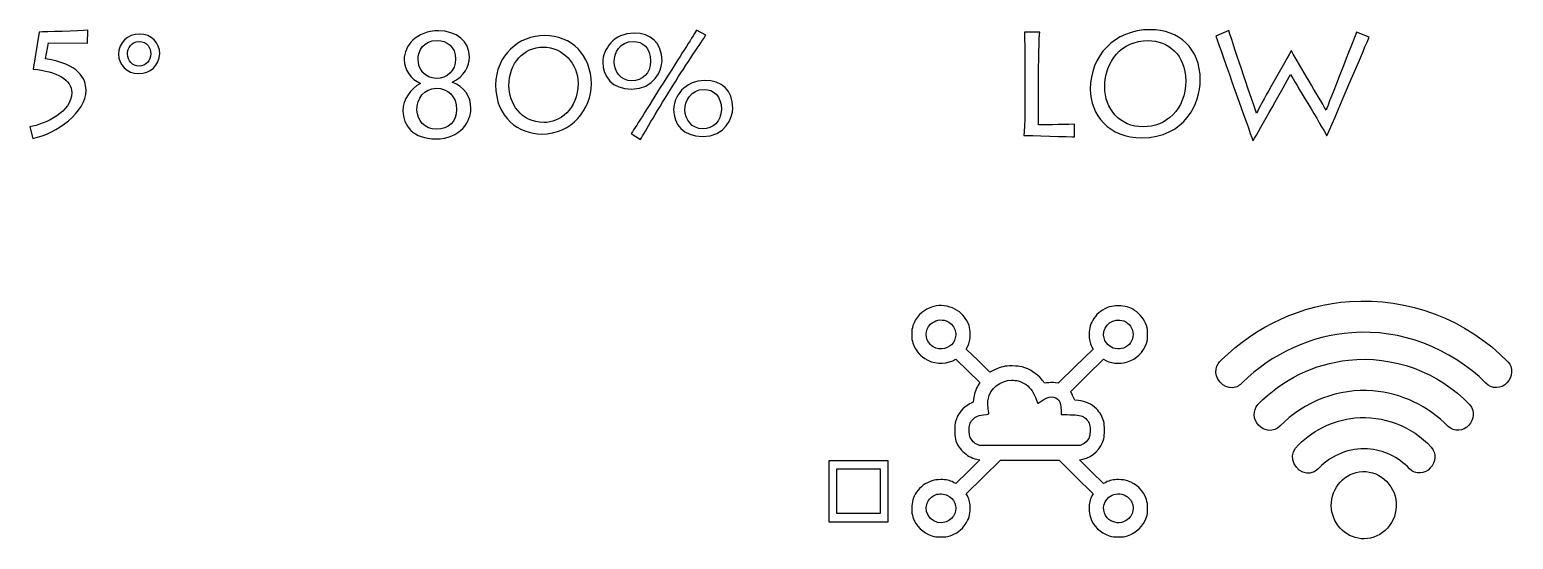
# Model space of a CAD drawing. Extents: x 40 to 368, y 40 to 392.
# Drawn here: x 215 to 367.9, y 39.9 to 92.5 of the extents above; entities that cross this region are included whole.
import ezdxf

# ---------------------------------------------------------------- set-up
doc = ezdxf.new("R2010")
doc.units = 0
doc.layers.add('Layer_1', color=7, linetype='CONTINUOUS')

msp = doc.modelspace()

# ---------------------------------------------------------------- linework, layer by layer
at = {"layer": 'Layer_1', "color": 7}
for points in [[(215.990808, 92.217145), (215.354203, 88.397085)], [(216.937975, 91.10613), (220.959512, 91.075693), (220.975031, 92.399778)], [(226.301347, 92.019292), (226.285828, 92.019292)], [(284.677191, 91.89273), (283.698979, 92.425406)], [(319.086371, 92.222039), (317.502599, 92.222039)], [(338.573704, 92.374235), (337.222839, 91.811117)], [(353.029505, 91.689363), (351.725222, 92.222039)], [(216.64296, 89.462439), (216.937975, 91.10613)], [(226.254766, 91.243105), (226.270284, 91.243105)], [(345.01748, 90.273963), (344.986428, 90.273963)], [(317.564707, 88.021496), (317.564707, 85.997322)], [(318.962153, 82.664282), (318.962153, 86.97136)], [(322.657619, 81.416292), (322.657619, 82.725158)], [(214.997077, 82.446313), (215.338677, 81.259203)], [(276.991239, 81.771854), (277.938399, 81.132641)], [(341.058051, 81.035809), (341.089106, 81.035809)], [(348.650839, 81.553267), (348.681894, 81.553267)], [(314.433991, 57.407253), (313.943707, 57.16928), (312.730025, 58.358902), (311.516342, 59.548524), (311.635379, 59.777017)], [(324.457909, 59.777017), (324.576946, 59.548524), (322.773038, 57.784995), (320.973841, 56.026085), (320.697824, 56.077375)], [(310.140471, 58.35404), (310.449968, 58.494053), (311.673322, 57.294951), (312.896677, 56.096092), (312.734737, 55.834783)], [(322.34004, 55.023147), (322.240099, 55.158298), (323.944065, 56.828485), (325.648032, 58.498672), (325.881146, 58.381994)], [(312.253876, 54.388471), (312.225357, 54.075873), (311.863534, 53.894051)], [(323.072862, 54.234603), (322.696903, 54.267175), (322.568443, 54.575154)], [(321.283338, 53.231421), (321.283338, 52.797527), (321.701952, 52.797527)], [(323.472629, 49.709225), (323.258362, 49.602028), (318.070327, 49.602028), (312.882293, 49.602028), (312.663314, 49.699988)], [(312.58718, 48.193149), (312.915524, 48.118525), (311.678034, 46.905567), (310.445256, 45.697228), (310.212142, 45.813905)], [(311.634883, 44.418639), (311.515846, 44.647132), (313.27214, 46.368608), (315.023721, 48.085466), (318.04652, 48.085466), (321.069071, 48.085466), (322.820653, 46.368608), (324.576946, 44.647132), (324.457909, 44.418639)], [(325.881146, 45.813419), (325.648032, 45.696741), (324.410542, 46.909699), (323.177516, 48.118281), (323.520244, 48.202386)]]:
    msp.add_lwpolyline(points, dxfattribs=at)
for points in [[(227.481404, 89.979899)], [(228.397526, 90.010336)], [(255.019316, 89.396754)], [(277.05335, 87.189948)], [(277.022294, 86.337662)], [(267.984993, 82.898085)], [(256.851522, 81.208736)], [(256.929159, 82.197996)], [(267.767611, 81.710975)], [(284.320067, 81.452248)], [(284.35112, 82.243654)], [(329.605061, 81.324976)], [(329.744806, 82.45121)], [(351.044579, 64.451079)], [(308.422121, 63.994658)], [(309.455016, 62.450386)], [(327.742093, 62.445767)], [(350.897283, 58.411131)], [(316.851933, 56.273295)], [(351.571103, 52.451683)], [(297.363543, 48.04689), (297.363543, 41.73837), (303.458589, 41.73837), (303.458589, 48.04689)], [(302.633218, 42.592649), (298.188914, 42.592649), (298.188914, 47.192611), (302.633218, 47.192611)], [(352.014581, 46.886977)], [(309.593149, 44.474547)], [(327.742093, 44.535073)]]:
    msp.add_lwpolyline(points, close=True, dxfattribs=at)
for points in [[(220.975031, 92.399778), (220.167616, 92.338899), (216.456623, 92.232364), (215.990808, 92.217145)], [(226.285828, 92.019292), (225.090238, 92.019292), (224.158607, 91.10613), (224.158607, 89.934241)], [(228.397516, 90.010336), (228.397516, 91.075693), (227.590103, 92.019292), (226.301347, 92.019292)], [(257.115485, 92.349311), (254.83299, 92.364522), (253.590815, 90.751278), (253.590815, 89.381535)], [(260.314081, 89.640263), (260.314081, 91.268735), (258.994272, 92.349311), (257.115485, 92.349311)], [(268.062629, 91.86229), (265.438535, 91.86229), (263.016296, 89.838116), (263.016296, 86.763804)], [(272.876053, 86.885559), (272.876053, 89.838116), (270.826466, 91.86229), (268.062629, 91.86229)], [(277.286257, 92.105799), (275.190086, 92.105799), (274.056603, 90.431671), (274.056603, 89.107587)], [(280.158783, 89.244561), (280.158783, 91.162201), (278.994245, 92.105799), (277.286257, 92.105799)], [(283.698979, 92.425406), (283.248692, 91.618781), (281.913355, 89.533728), (280.546964, 87.387798)], [(281.307795, 86.748585), (282.720767, 89.00105), (284.211376, 91.207859), (284.677191, 91.89273)], [(317.502599, 92.222039), (317.533652, 91.932872), (317.564707, 88.265007), (317.564707, 88.021496)], [(318.962153, 86.97136), (318.962153, 88.888999), (319.02426, 91.887214), (319.086371, 92.222039)], [(330.474584, 92.465551), (326.732533, 92.465551), (324.294768, 89.726066), (324.294768, 86.347368)], [(335.629604, 87.275748), (335.629604, 90.56313), (333.40922, 92.465551), (330.474584, 92.465551)], [(337.222839, 91.811117), (337.859454, 90.076109), (340.576709, 82.253359), (341.058051, 81.035809)], [(341.415177, 83.851392), (341.166743, 84.673237), (339.0861, 90.624006), (338.573704, 92.374235)], [(351.725222, 92.222039), (351.414678, 91.369757), (348.852694, 84.916746), (348.604258, 84.170998)], [(225.074699, 89.94946), (225.074699, 90.573454), (225.493932, 91.243105), (226.254766, 91.243105)], [(226.270284, 91.243105), (227.124281, 91.243105), (227.481404, 90.558233), (227.481404, 89.979899)], [(255.019316, 89.396754), (255.019316, 90.325134), (255.578295, 91.360052), (256.97574, 91.360052)], [(256.97574, 91.360052), (258.000534, 91.360052), (258.885583, 90.70562), (258.885583, 89.442412)], [(264.382689, 86.687709), (264.382689, 89.00105), (265.888824, 90.67518), (267.922885, 90.67518)], [(267.922885, 90.67518), (269.941417, 90.67518), (271.509662, 88.940173), (271.509662, 86.946436)], [(275.221141, 89.153245), (275.221141, 90.020749), (275.795646, 91.253517), (277.193094, 91.253517)], [(277.193094, 91.253517), (278.155777, 91.253517), (278.978718, 90.614304), (278.978718, 89.214122)], [(325.785376, 86.575658), (325.785376, 89.178169), (327.477838, 91.339317), (330.257203, 91.339317)], [(330.257203, 91.339317), (332.291264, 91.339317), (334.123469, 89.923917), (334.123469, 87.19965)], [(344.986428, 90.273963), (343.915053, 88.356323), (341.803355, 84.688456), (341.415177, 83.851392)], [(348.604258, 84.170998), (347.750264, 85.616838), (345.933584, 88.67593), (345.01748, 90.273963)], [(348.681894, 81.553267), (349.101128, 82.42077), (352.858705, 91.293659), (353.029505, 91.689363)], [(220.804241, 86.220716), (220.804241, 87.468705), (220.058937, 88.899324), (216.64296, 89.462439)], [(224.158607, 89.934241), (224.158607, 88.853666), (225.012601, 87.940504), (226.254776, 87.940504)], [(226.270292, 88.716692), (225.587095, 88.716692), (225.074699, 89.264588), (225.074699, 89.94946)], [(226.254776, 87.940504), (227.372732, 87.940504), (228.397526, 88.777568), (228.397526, 90.010336)], [(227.481412, 89.979899), (227.481412, 89.264588), (226.969015, 88.716692), (226.270292, 88.716692)], [(253.590815, 89.381535), (253.590815, 88.316179), (254.258483, 87.34214), (255.283277, 86.931218)], [(256.898104, 87.448675), (255.749092, 87.448675), (255.019316, 88.422716), (255.019316, 89.396754)], [(258.885583, 89.442412), (258.885583, 88.209644), (258.01606, 87.448675), (256.898104, 87.448675)], [(258.543983, 87.068192), (259.786158, 87.616089), (260.314081, 88.757541), (260.314081, 89.640263)], [(274.056603, 89.107587), (274.056603, 87.646528), (275.034815, 86.337662), (277.022294, 86.337662)], [(277.05335, 87.189948), (275.935391, 87.189948), (275.221141, 88.148767), (275.221141, 89.153245)], [(277.022294, 86.337662), (279.366897, 86.337662), (280.158783, 88.285741), (280.158783, 89.244561)], [(278.978718, 89.214122), (278.978718, 87.950914), (278.109196, 87.189948), (277.05335, 87.189948)], [(215.354203, 88.397085), (217.807498, 88.168795), (219.329159, 87.301291), (219.329159, 85.977207)], [(280.546964, 87.387798), (279.0253, 84.99836), (277.534691, 82.532821), (276.991239, 81.771854)], [(284.584028, 87.220385), (282.487859, 87.220385), (281.354376, 85.546257), (281.354376, 84.22217)], [(287.456556, 84.359144), (287.456556, 86.276786), (286.292018, 87.220385), (284.584028, 87.220385)], [(329.605061, 81.324976), (334.01478, 81.324976), (335.629604, 84.901528), (335.629604, 87.275748)], [(334.123469, 87.19965), (334.123469, 84.201435), (332.073882, 82.45121), (329.744806, 82.45121)], [(341.089106, 81.035809), (341.725721, 82.162043), (344.318757, 86.727851), (344.939846, 87.854084)], [(344.939846, 87.854084), (345.343551, 87.093116), (348.091861, 82.618624), (348.650839, 81.553267)], [(219.329159, 85.977207), (219.329159, 83.998688), (216.689541, 82.750701), (214.997077, 82.446313)], [(215.338677, 81.259203), (217.807498, 81.776663), (220.804241, 83.937811), (220.804241, 86.220716)], [(255.283277, 86.931218), (254.242957, 86.368102), (253.466597, 85.257087), (253.466597, 84.115635)], [(254.910624, 84.161293), (254.910624, 85.363624), (255.609347, 86.428979), (256.91363, 86.428979)], [(256.91363, 86.428979), (258.078168, 86.428979), (258.994272, 85.591915), (258.994272, 84.237391)], [(260.469355, 84.328707), (260.469355, 85.591915), (259.770632, 86.565953), (258.543983, 87.068192)], [(263.016296, 86.763804), (263.016296, 83.385106), (265.423009, 81.710975), (267.767611, 81.710975)], [(267.984993, 82.898085), (265.593809, 82.898085), (264.382689, 84.907043), (264.382689, 86.687709)], [(267.767611, 81.710975), (270.888573, 81.710975), (272.876053, 84.237391), (272.876053, 86.885559)], [(271.509662, 86.946436), (271.509662, 84.191733), (269.553238, 82.898085), (267.984993, 82.898085)], [(277.938399, 81.132641), (278.404214, 81.939266), (279.817186, 84.374365), (281.307795, 86.748585)], [(282.518914, 84.206951), (282.518914, 85.074455), (283.093419, 86.307223), (284.490865, 86.307223)], [(284.490865, 86.307223), (285.45355, 86.307223), (286.276492, 85.66801), (286.276492, 84.252609)], [(317.564707, 85.997322), (317.564707, 85.632057), (317.564707, 82.375112), (317.440489, 81.568488)], [(324.294768, 86.347368), (324.294768, 83.668759), (326.220136, 81.324976), (329.605061, 81.324976)], [(329.744806, 82.45121), (327.307038, 82.45121), (325.785376, 84.307973), (325.785376, 86.575658)], [(253.466597, 84.115635), (253.466597, 82.548042), (254.522446, 81.208736), (256.851522, 81.208736)], [(256.929159, 82.197996), (255.686984, 82.197996), (254.910624, 83.156815), (254.910624, 84.161293)], [(256.851522, 81.208736), (259.413506, 81.208736), (260.469355, 83.050281), (260.469355, 84.328707)], [(258.994272, 84.237391), (258.994272, 83.004623), (258.140279, 82.197996), (256.929159, 82.197996)], [(281.354376, 84.22217), (281.354376, 82.761111), (282.332588, 81.452248), (284.320067, 81.452248)], [(284.35112, 82.243654), (283.233164, 82.243654), (282.518914, 83.202473), (282.518914, 84.206951)], [(284.320067, 81.452248), (286.66467, 81.452248), (287.456556, 83.400324), (287.456556, 84.359144)], [(286.276492, 84.252609), (286.276492, 82.989401), (285.406969, 82.243654), (284.35112, 82.243654)], [(322.657619, 82.725158), (321.167011, 82.664282), (319.334805, 82.664282), (318.962153, 82.664282)], [(317.440489, 81.568488), (317.82867, 81.568488), (322.440241, 81.416292), (322.657619, 81.416292)], [(337.808045, 58.429728), (341.362726, 61.952445), (346.13483, 64.115939), (351.044579, 64.451079)], [(351.044579, 64.451079), (356.995249, 64.894647), (363.083692, 62.590263), (367.330732, 58.250133)], [(306.694347, 63.103536), (306.403946, 62.786319), (306.151736, 62.366524), (306.018563, 61.969821)], [(308.422121, 63.994658), (307.784528, 63.8826), (307.075265, 63.518712), (306.694347, 63.103536)], [(310.588348, 63.528192), (309.988203, 63.920034), (309.088729, 64.115954), (308.422121, 63.994658)], [(311.797319, 61.969821), (311.57834, 62.622971), (311.173862, 63.140969), (310.588348, 63.528192)], [(324.662504, 62.702214), (324.315064, 62.193696), (324.17222, 61.72723), (324.167508, 61.078698)], [(326.252393, 63.887218), (325.586034, 63.67258), (325.052846, 63.276121), (324.662504, 62.702214)], [(325.671592, 60.980981), (325.605129, 62.063163), (326.690351, 62.83299), (327.742093, 62.445767)], [(327.185347, 64.008514), (326.723582, 64.008514), (326.580738, 63.989797), (326.252393, 63.887218)], [(328.865506, 63.527949), (328.337279, 63.87312), (327.870802, 64.008514), (327.185347, 64.008514)], [(330.074477, 61.969578), (329.855498, 62.622728), (329.45102, 63.145345), (328.865506, 63.527949)], [(306.018563, 61.969821), (305.91391, 61.647986), (305.894814, 61.507974), (305.894814, 61.055363)], [(307.836607, 60.005753), (307.227286, 60.607614), (307.227286, 61.503355), (307.836607, 62.105215)], [(307.836607, 62.105215), (308.274812, 62.534248), (308.879174, 62.660162), (309.455016, 62.450386)], [(309.455016, 62.450386), (309.821551, 62.315235), (310.192798, 61.951104), (310.335643, 61.582598)], [(310.335643, 61.582598), (310.416489, 61.367961), (310.435584, 61.242047), (310.4212, 60.980738)], [(311.92578, 61.078698), (311.921068, 61.503112), (311.897261, 61.657223), (311.797319, 61.969821)], [(327.742093, 62.445767), (328.3038, 62.240367), (328.708278, 61.657223), (328.708278, 61.055606)], [(330.198226, 61.05512), (330.198226, 61.50773), (330.17913, 61.647743), (330.074477, 61.969578)], [(351.252446, 61.236428), (347.068134, 60.957802), (343.014674, 59.09232), (339.978389, 56.104447)], [(365.05201, 56.047933), (361.418855, 59.66817), (356.289239, 61.625782), (351.252446, 61.236428)], [(305.894814, 61.055363), (305.894814, 60.602752), (305.91391, 60.462739), (306.018563, 60.140905)], [(306.018563, 60.140905), (306.237542, 59.487755), (306.64202, 58.965138), (307.227534, 58.582776)], [(308.983827, 59.57186), (308.517351, 59.543906), (308.179335, 59.674438), (307.836607, 60.005753)], [(310.4212, 60.980738), (310.368874, 60.192194), (309.788072, 59.623149), (308.983827, 59.57186)], [(311.635379, 59.777017), (311.854358, 60.206292), (311.92578, 60.523509), (311.92578, 61.078698)], [(324.167508, 61.078698), (324.167508, 60.523509), (324.23893, 60.206292), (324.457909, 59.777017)], [(326.128396, 59.991898), (325.837995, 60.276542), (325.700111, 60.575041), (325.671592, 60.980981)], [(327.722998, 59.655965), (327.180387, 59.455425), (326.533123, 59.590577), (326.128396, 59.991898)], [(328.708278, 61.055606), (328.708278, 60.449127), (328.299088, 59.870602), (327.722998, 59.655965)], [(328.123012, 58.227883), (329.046294, 58.521764), (329.76994, 59.230822), (330.074477, 60.140661)], [(330.074477, 60.140661), (330.17913, 60.462496), (330.198226, 60.602509), (330.198226, 61.05512)], [(307.227534, 58.582776), (308.089065, 58.01835), (309.18867, 57.929627), (310.140471, 58.35404)], [(325.881146, 58.381994), (326.319104, 58.167357), (326.642736, 58.09735), (327.209154, 58.09735)], [(327.209154, 58.09735), (327.642152, 58.101969), (327.79938, 58.125304), (328.123012, 58.227883)], [(337.266665, 57.526361), (337.327235, 57.887853), (337.551545, 58.188953), (337.808045, 58.429728)], [(341.569894, 53.835746), (344.05134, 56.405548), (347.40698, 58.040374), (350.897283, 58.411131)], [(350.897283, 58.411131), (355.45625, 58.924356), (360.190259, 57.185044), (363.416443, 53.813272)], [(367.330732, 58.250133), (367.887223, 57.657197), (367.814653, 56.619972), (367.227561, 56.076585)], [(316.2379, 57.808331), (315.452503, 57.812949), (315.128871, 57.738325), (314.433991, 57.407253)], [(317.261371, 57.705752), (316.951874, 57.789614), (316.756703, 57.808331), (316.2379, 57.808331)], [(319.279546, 56.436643), (318.770166, 57.038504), (318.061152, 57.481634), (317.261371, 57.705752)], [(338.966484, 55.564149), (337.971849, 55.443433), (337.052005, 56.519364), (337.266665, 57.526361)], [(312.734737, 55.834783), (312.52543, 55.484994), (312.287355, 54.775694), (312.253876, 54.388471)], [(313.757712, 54.336938), (313.967019, 55.484508), (315.009585, 56.33844), (316.190037, 56.343059)], [(316.190037, 56.343059), (316.413976, 56.343302), (316.709088, 56.310729), (316.851933, 56.273295)], [(316.851933, 56.273295), (317.446871, 56.119427), (317.960962, 55.755297), (318.289306, 55.25164)], [(318.289306, 55.25164), (318.389248, 55.10239), (318.560612, 54.75722), (318.665265, 54.486431)], [(319.555563, 56.091473), (319.531756, 56.128907), (319.408007, 56.282775), (319.279546, 56.436643)], [(320.007657, 56.077375), (319.660217, 56.035322), (319.588795, 56.035322), (319.555563, 56.091473)], [(320.697824, 56.077375), (320.493229, 56.114809), (320.302769, 56.114809), (320.007657, 56.077375)], [(339.978389, 56.104447), (339.708366, 55.818789), (339.363551, 55.584257), (338.966484, 55.564149)], [(353.424314, 55.239129), (349.90779, 55.541017), (346.315078, 54.160109), (343.81122, 51.59563)], [(361.178101, 51.57401), (359.112515, 53.681713), (356.319969, 55.020039), (353.424314, 55.239129)], [(367.227561, 56.076585), (366.68834, 55.418658), (365.608501, 55.407027), (365.05201, 56.047933)], [(311.863534, 53.894051), (311.178078, 53.553499), (310.606948, 52.84906), (310.402353, 52.09795)], [(313.843518, 52.974731), (313.734152, 53.534539), (313.700673, 54.02434), (313.757712, 54.336938)], [(318.665265, 54.486431), (318.77463, 54.211267), (318.86986, 53.977913), (318.879532, 53.968432)], [(318.879532, 53.968432), (318.888956, 53.959196), (319.074703, 54.07563), (319.293682, 54.225123)], [(319.293682, 54.225123), (319.76487, 54.546957), (319.931522, 54.612345), (320.298058, 54.616964)], [(320.298058, 54.616964), (320.950034, 54.621582), (321.283338, 54.150498), (321.283338, 53.231421)], [(322.568443, 54.575154), (322.49702, 54.743121), (322.397079, 54.94366), (322.34004, 55.023147)], [(324.929097, 53.380914), (324.40087, 53.903531), (323.810645, 54.174076), (323.072862, 54.234603)], [(341.638718, 51.707869), (341.078545, 52.255067), (341.032197, 53.256019), (341.569894, 53.835746)], [(363.416443, 53.813272), (363.920491, 53.217248), (363.857699, 52.242647), (363.29759, 51.707014)], [(310.402353, 52.09795), (310.292988, 51.682773), (310.288028, 50.69369), (310.397641, 50.278513)], [(311.820879, 51.081156), (311.797071, 51.645582), (311.887589, 51.962798), (312.154183, 52.261541)], [(312.154183, 52.261541), (312.486991, 52.629561), (312.734489, 52.727521), (313.591308, 52.820863)], [(313.591308, 52.820863), (313.857901, 52.853435), (313.867325, 52.853435), (313.843518, 52.974731)], [(321.701952, 52.797527), (321.930354, 52.792909), (322.387407, 52.774192), (322.720463, 52.755475)], [(322.720463, 52.755475), (323.41063, 52.713422), (323.60109, 52.634179), (323.943817, 52.256193)], [(323.943817, 52.256193), (324.215123, 51.953075), (324.295969, 51.654576), (324.272409, 51.052715)], [(325.685975, 52.074614), (325.557514, 52.573896), (325.300345, 53.012408), (324.929097, 53.380914)], [(325.685975, 50.283131), (325.781205, 50.684453), (325.781205, 51.706108), (325.685975, 52.074614)], [(345.45428, 49.351505), (347.029278, 51.119468), (349.266159, 52.214785), (351.571103, 52.451683)], [(351.571103, 52.451683), (354.448091, 52.747329), (357.42241, 51.60713), (359.424379, 49.450601)], [(312.23974, 49.998731), (311.944628, 50.287993), (311.844686, 50.544683), (311.820879, 51.081156)], [(324.272409, 51.052715), (324.258026, 50.660874), (324.234218, 50.544197), (324.129565, 50.348276)], [(343.81122, 51.59563), (343.233842, 50.963989), (342.158384, 51.03588), (341.638718, 51.707869)], [(363.29759, 51.707014), (362.786749, 51.059931), (361.757003, 50.987252), (361.178101, 51.57401)], [(310.397641, 50.278513), (310.535774, 49.755896), (310.749793, 49.406107), (311.168654, 48.99093)], [(311.168654, 48.99093), (311.59694, 48.566517), (312.020762, 48.328544), (312.58718, 48.193149)], [(312.663314, 49.699988), (312.539565, 49.755896), (312.349106, 49.89129), (312.23974, 49.998731)], [(324.129565, 50.348276), (323.982008, 50.068251), (323.76303, 49.858475), (323.472629, 49.709225)], [(323.520244, 48.202386), (324.576946, 48.454215), (325.447901, 49.294048), (325.685975, 50.283131)], [(346.592529, 46.766063), (345.460311, 46.848205), (344.674304, 48.412587), (345.45428, 49.351505)], [(352.876839, 49.260163), (351.040135, 49.395665), (349.181654, 48.644754), (347.877378, 47.308793)], [(357.186798, 47.211997), (356.058326, 48.410944), (354.495201, 49.168821), (352.876839, 49.260163)], [(359.424379, 49.450601), (359.972552, 48.860032), (359.909062, 47.843637), (359.33162, 47.297162)], [(307.974988, 45.972635), (307.30838, 45.757511), (306.780153, 45.360808), (306.385098, 44.787145)], [(308.884134, 46.098549), (308.450888, 46.09393), (308.293908, 46.070595), (307.974988, 45.972635)], [(310.212142, 45.813905), (309.774184, 46.028542), (309.450552, 46.098549), (308.884134, 46.098549)], [(327.209154, 46.098063), (326.642736, 46.098063), (326.319104, 46.028056), (325.881146, 45.813419)], [(328.1183, 45.972148), (327.79938, 46.070109), (327.6424, 46.093444), (327.209154, 46.098063)], [(330.069765, 44.05937), (329.76994, 44.96921), (329.046542, 45.673649), (328.1183, 45.972148)], [(347.877378, 47.308793), (347.556563, 46.935605), (347.080133, 46.706527), (346.592529, 46.766063)], [(349.154036, 43.082479), (348.916901, 44.879882), (350.275016, 46.679518), (352.014581, 46.886977)], [(352.014581, 46.886977), (353.868554, 47.208974), (355.750145, 45.624418), (355.810016, 43.678568)], [(359.33162, 47.297162), (358.807382, 46.642259), (357.756622, 46.598099), (357.186798, 47.211997)], [(306.385098, 44.787145), (306.032947, 44.269389), (305.894814, 43.81216), (305.894814, 43.140293)], [(307.489167, 43.686003), (307.62234, 44.036035), (307.979452, 44.39506), (308.336315, 44.535073)], [(308.336315, 44.535073), (308.70781, 44.675086), (309.221902, 44.65175), (309.593149, 44.474547)], [(309.593149, 44.474547), (310.268932, 44.148093), (310.606948, 43.312878), (310.335643, 42.613058)], [(311.925284, 43.116958), (311.925284, 43.672147), (311.853862, 43.989364), (311.634883, 44.418639)], [(324.457909, 44.418639), (324.23893, 43.989364), (324.167508, 43.672147), (324.167508, 43.116958)], [(326.195355, 44.274008), (326.62364, 44.623796), (327.213866, 44.726375), (327.742093, 44.535073)], [(327.742093, 44.535073), (328.070437, 44.413777), (328.432261, 44.077844), (328.575105, 43.756009)], [(305.894814, 43.140293), (305.894814, 42.683064), (305.91391, 42.54767), (306.023275, 42.221216)], [(309.455016, 41.74527), (308.217526, 41.288041), (307.022691, 42.468426), (307.489167, 43.686003)], [(311.430288, 41.493442), (311.777728, 42.00196), (311.920572, 42.468426), (311.925284, 43.116958)], [(324.167508, 43.116958), (324.17222, 42.692301), (324.196027, 42.538433), (324.300929, 42.221216)], [(326.047798, 42.146592), (325.486092, 42.767169), (325.552802, 43.742154), (326.195355, 44.274008)], [(328.575105, 43.756009), (328.727374, 43.424694), (328.741757, 42.948991), (328.613296, 42.613058)], [(330.198226, 43.140293), (330.198226, 43.597522), (330.17913, 43.732917), (330.069765, 44.05937)], [(330.074477, 42.225835), (330.17913, 42.54767), (330.198226, 42.687683), (330.198226, 43.140293)], [(352.504533, 40.001818), (350.841284, 39.94215), (349.299873, 41.370307), (349.154036, 43.082479)], [(355.810016, 43.678568), (355.982011, 41.770504), (354.354634, 39.959893), (352.504533, 40.001818)], [(306.023275, 42.221216), (306.3231, 41.311377), (307.046746, 40.606937), (307.97474, 40.308438)], [(310.335643, 42.613058), (310.192798, 42.244552), (309.821551, 41.880665), (309.455016, 41.74527)], [(309.840647, 40.308438), (310.507006, 40.523076), (311.040194, 40.919535), (311.430288, 41.493442)], [(324.300929, 42.221216), (324.600753, 41.316238), (325.3244, 40.606937), (326.252393, 40.308438)], [(327.723246, 41.740652), (327.152116, 41.530633), (326.447565, 41.698599), (326.047798, 42.146592)], [(328.613296, 42.613058), (328.470452, 42.244552), (328.099205, 41.880665), (327.723246, 41.740652)], [(328.1183, 40.308438), (329.04183, 40.606937), (329.76994, 41.320857), (330.074477, 42.225835)], [(307.97474, 40.308438), (308.303084, 40.205859), (308.445928, 40.187142), (308.907693, 40.187142)], [(308.907693, 40.187142), (309.369458, 40.187142), (309.512302, 40.205859), (309.840647, 40.308438)], [(326.252393, 40.308438), (326.580738, 40.205859), (326.723582, 40.187142), (327.185347, 40.187142)], [(327.185347, 40.187142), (327.647112, 40.187142), (327.789956, 40.205859), (328.1183, 40.308438)]]:
    msp.add_open_spline(points, degree=3, dxfattribs=at)

doc.saveas('drawing.dxf')
